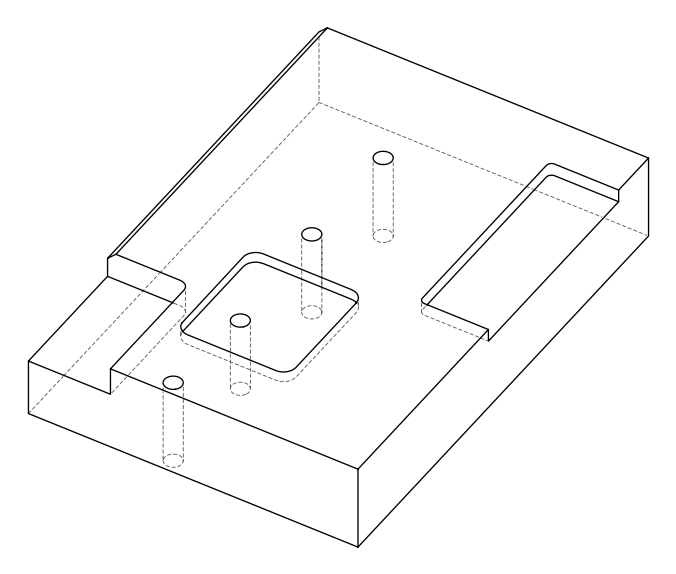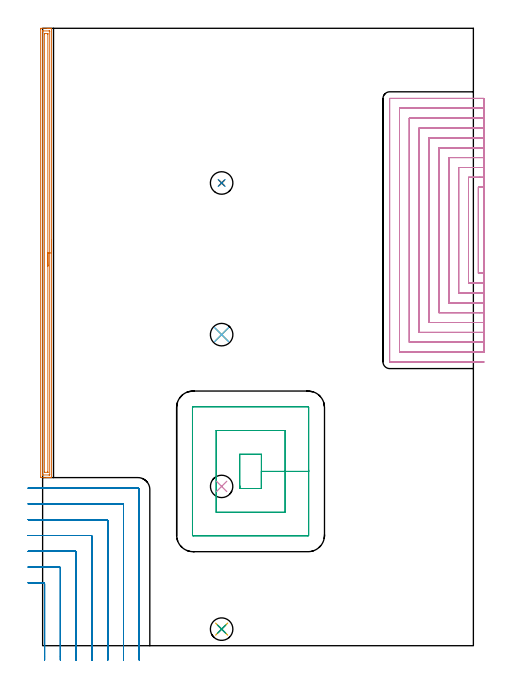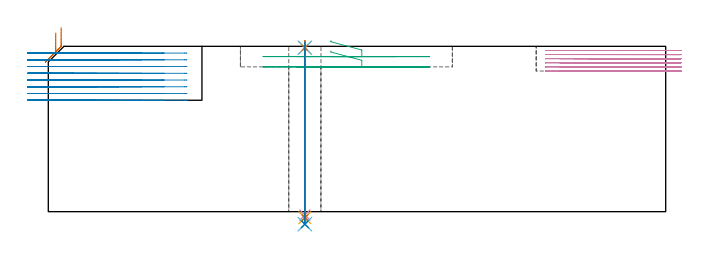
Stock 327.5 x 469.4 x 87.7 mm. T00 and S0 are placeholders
(PLAN: 14 operations, 11 tool changes, 86.4 min)
(1 AREA_MILL | FG_CHAMFER_SURFACE | UGT0205_001 | 8.43 min | 11941 mm3)
(2 MILL_CORNER_NOTCH_RECTANGULAR | CORNER_NOTCH_RECTANGULAR | UGT0201_008 | Follow Part, ap 4, ae 75% | 17.57 min | 297223 mm3)
(3 MILL_RECTANGULAR_POCKET | POCKET_RECTANGULAR_STRAIGHT | UGT0201_106 | Follow Part, ap 6, ae 75% | 3.16 min | 148161 mm3)
(4 MILL_SLOT | SLOT_PARTIAL_RECTANGULAR | NXT0201_013 | Follow Part, ap 2.5, ae 75% | 54.55 min | 189235 mm3)
(5 SPOT_DRILL | STEP1HOLE | NXT0321_9005460120000 | 0.03 min | 17 mm3)
(6 SPOT_DRILL_1 | STEP1HOLE_2 | NXT0321_9005460120000 | 0.03 min | 4 mm3)
(7 SPOT_DRILL_2 | STEP1HOLE_3 | NXT0321_9005460120000 | 0.03 min | 20 mm3)
(8 DRILL_THROUGH_HOLE_INTO_CENTER | STEP1HOLE | NXT0301_065 | 0.37 min | 6068 mm3)
(9 DRILL_TO_ENLARGE_THROUGH_HOLE | STEP1HOLE | UGT0301_242 | 0.39 min | 14035 mm3)
(10 INDEXABLE_INSERT_DRILL_THROUGH_HOLE_FROM_SOLID | STEP1HOLE_1 | NXT0302_005 | 0.33 min | 17414 mm3)
(11 DRILL_THROUGH_HOLE_INTO_CENTER_1 | STEP1HOLE_2 | NXT0301_065 | 0.37 min | 6034 mm3)
(12 DRILL_TO_ENLARGE_THROUGH_HOLE_1 | STEP1HOLE_2 | UGT0301_242 | 0.39 min | 14030 mm3)
(13 DRILL_THROUGH_HOLE_INTO_CENTER_2 | STEP1HOLE_3 | NXT0301_065 | 0.37 min | 6064 mm3)
(14 DRILL_TO_ENLARGE_THROUGH_HOLE_2 | STEP1HOLE_3 | UGT0301_242 | 0.39 min | 14061 mm3)
(TOOL UGT0205_001 | Chamfer Mill 20 x 3 x 45 deg. | D20 FL50 Z2)
(TOOL UGT0201_008 | End Mill 16 mm | D16 FL32 Z4)
(TOOL UGT0201_106 | End Mill 24 mm | D24 FL25 Z2)
(TOOL NXT0201_013 | ENDMILL 10mm | D10 FL30 Z4)
(TOOL NXT0321_9005460120000 | NC Spot Drill, 142deg, 12mm, Carbide, Uncoated | D12 PA142 FL30 Z2)
(TOOL NXT0301_065 | Carbide Drill 9.4mm [860.1-0940-075A1-MM 2214] | D9.4 PA140 FL98 Z2)
(TOOL UGT0301_242 | Twist Drill 17.1 mm | D17.1 PA118 FL130 Z2)
(TOOL NXT0302_005 | Index. Insert Drill 17mm [880-D1700L20-05] | D17 PA176 FL85 Z2)
(OP 1 AREA_MILL)
G17 G21 G94 G90
T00 M6
G54
G17 G0 G90 X6.8 Y308.6 S1061 M3
G43 Z97.7 H0
G94 G1 Y308.562 Z96.828 F250.
Y308.448 Z95.963
Y308.259 Z95.112
Y307.997 Z94.28
Y307.663 Z93.474
Y307.26 Z92.7
Y306.792 Z91.964
Y306.26 Z91.272
Y305.671 Z90.629
Y305.028 Z90.039
Y304.336 Z89.508
Y303.6 Z89.04
Y302.826 Z88.637
Y302.02 Z88.303
Y301.188 Z88.041
Y300.336 Z87.852
Y299.472 Z87.738
Y298.6 Z87.7
Y127.971
X6.797 Y127.81 Z87.688
X6.748 Y127.807 Z87.64
X6.351 Y127.8 Z87.25
X6.007 Z86.906
X5.323 Z86.218
X4.09 Z84.987
X3.541 Z84.436
X2.821 Z83.716
X-1.189 Z79.708
X-1.492 Y127.81 Z79.406
X-1.499 Y128.111 Z79.399
X-1.5 Y468.782 Z79.4
X-1.497 Y469.091 Z79.402
X-1.492 Y469.39 Z79.406
X-1.189 Y469.4 Z79.708
X3.541 Z84.436
X4.09 Z84.987
X4.432 Z85.328
X4.982 Z85.878
X5.323 Z86.218
X6.007 Z86.906
X6.351 Z87.25
X6.748 Y469.393 Z87.64
X6.797 Y469.39 Z87.688
X6.8 Y469.229 Z87.7
Y298.6
X5.386 Z86.286
Y130.142
X5.384 Y130.079 Z86.284
X5.379 Y129.955 Z86.279
X5.367 Y129.809 Z86.267
X5.323 Y129.807 Z86.223
X4.835 Y129.801 Z85.735
X0.38 Z81.28
X-0.023 Y129.807 Z80.877
X-0.074 Y129.81 Z80.826
X-0.082 Y130.016 Z80.818
X-0.085 Y130.142 Z80.815
X-0.086 Y130.205 Z80.814
Y467.058
X-0.084 Y467.121 Z80.816
X-0.079 Y467.246 Z80.821
X-0.067 Y467.391 Z80.833
X-0.023 Y467.393 Z80.877
X0.465 Y467.399 Z81.365
X4.92 Z85.82
X5.323 Y467.393 Z86.223
X5.374 Y467.39 Z86.274
X5.382 Y467.183 Z86.282
X5.385 Y467.058 Z86.285
X5.386 Y466.995 Z86.286
Y298.6
X3.971 Z84.871
Y131.991
X3.97 Y131.883 Z84.87
X3.968 Y131.83 Z84.868
X3.965 Y131.812 Z84.865
X3.922 Y131.808 Z84.822
X3.731 Y131.801 Z84.631
X1.568 Z82.468
X1.441 Y131.804 Z82.341
X1.344 Y131.81 Z82.244
X1.335 Y131.849 Z82.235
X1.332 Y131.991 Z82.232
X1.329 Y132.422 Z82.229
Y465.209
Y465.317
X1.332 Y465.37 Z82.232
X1.334 Y465.388 Z82.234
X1.378 Y465.392 Z82.278
X1.569 Y465.399 Z82.469
X3.732 Z84.632
X3.859 Y465.395 Z84.759
X3.956 Y465.39 Z84.856
X3.964 Y465.351 Z84.864
X3.968 Y465.209 Z84.868
X3.971 Y464.778 Z84.871
Y298.6
Y297.728 Z84.909
Y296.864 Z85.023
Y296.012 Z85.212
Y295.18 Z85.475
Y294.374 Z85.808
Y293.6 Z86.211
Y292.864 Z86.68
Y292.172 Z87.211
Y291.529 Z87.8
Y290.94 Z88.444
Y290.408 Z89.136
Y289.94 Z89.871
Y289.537 Z90.645
Y289.203 Z91.451
Y288.941 Z92.283
Y288.752 Z93.135
Y288.638 Z94.
Y288.6 Z94.871
G0 Z97.7
M5
M2
(OP 2 MILL_CORNER_NOTCH_RECTANGULAR)
G17 G21 G94 G90
T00 M6
G54
G17 G0 G90 X1.5 Y-11. S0 M3
G43 Z97.7 H0
Z84.125
G94 G1 Y-8. F250.
Y47.006 F500.
G3 X0.706 Y47.8 R0.8
G1 X-8.
X-11. F250.
G0 Z97.7
X13.5 Y-11.
Z84.125
G1 Y-8.
Y59.006 F500.
G3 X12.706 Y59.8 R0.8
G1 X-8.
X-11. F250.
G0 Z97.7
X25.5 Y-11.
Z84.125
G1 Y-8.
Y71.006 F500.
G3 X24.705 Y71.8 R0.8
G1 X-8.
X-11. F250.
G0 Z97.7
X37.5 Y-11.
Z84.125
G1 Y-8.
Y83.005 F500.
G3 X36.705 Y83.8 R0.8
G1 X-8.
X-11. F250.
G0 Z97.7
X49.5 Y-11.
Z84.125
G1 Y-8.
Y95.005 F500.
G3 X48.705 Y95.8 R0.8
G1 X-8.
X-11. F250.
G0 Z97.7
X61.5 Y-11.
Z84.125
G1 Y-8.
Y107.005 F500.
G3 X60.705 Y107.8 R0.8
G1 X-8.
X-11. F250.
G0 Z97.7
X73.5 Y-11.
Z84.125
G1 Y-8.
Y118.7 F500.
G3 X72.4 Y119.8 R1.1
G1 X-8.
X-11. F250.
G0 Z97.7
X1.5 Y-11.
Z80.55
G1 Y-8.
Y47.006 F500.
G3 X0.706 Y47.8 R0.8
G1 X-8.
X-11. F250.
G0 Z97.7
X13.5 Y-11.
Z80.55
G1 Y-8.
Y59.006 F500.
G3 X12.706 Y59.8 R0.8
G1 X-8.
X-11. F250.
G0 Z97.7
X25.5 Y-11.
Z80.55
G1 Y-8.
Y71.005 F500.
G3 X24.705 Y71.8 R0.8
G1 X-8.
X-11. F250.
G0 Z97.7
X37.5 Y-11.
Z80.55
G1 Y-8.
Y83.005 F500.
G3 X36.705 Y83.8 R0.8
G1 X-8.
X-11. F250.
G0 Z97.7
X49.5 Y-11.
Z80.55
G1 Y-8.
Y95.005 F500.
G3 X48.705 Y95.8 R0.8
G1 X-8.
X-11. F250.
G0 Z97.7
X61.5 Y-11.
Z80.55
G1 Y-8.
Y107.005 F500.
G3 X60.705 Y107.8 R0.8
G1 X-8.
X-11. F250.
G0 Z97.7
X73.5 Y-11.
Z80.55
G1 Y-8.
Y118.7 F500.
G3 X72.4 Y119.8 R1.1
G1 X-8.
X-11. F250.
G0 Z97.7
X1.5 Y-11.
Z76.975
G1 Y-8.
Y47.006 F500.
G3 X0.706 Y47.8 R0.8
G1 X-8.
X-11. F250.
G0 Z97.7
X13.5 Y-11.
Z76.975
G1 Y-8.
Y59.006 F500.
G3 X12.706 Y59.8 R0.8
G1 X-8.
X-11. F250.
G0 Z97.7
X25.5 Y-11.
Z76.975
G1 Y-8.
Y71.005 F500.
G3 X24.706 Y71.8 R0.8
G1 X-8.
X-11. F250.
G0 Z97.7
X37.5 Y-11.
Z76.975
G1 Y-8.
Y83.005 F500.
G3 X36.705 Y83.8 R0.8
G1 X-8.
X-11. F250.
G0 Z97.7
X49.5 Y-11.
Z76.975
G1 Y-8.
Y95.005 F500.
G3 X48.705 Y95.8 R0.8
G1 X-8.
X-11. F250.
G0 Z97.7
X61.5 Y-11.
Z76.975
G1 Y-8.
Y107.005 F500.
G3 X60.705 Y107.8 R0.8
G1 X-8.
X-11. F250.
G0 Z97.7
X73.5 Y-11.
Z76.975
G1 Y-8.
Y118.7 F500.
G3 X72.4 Y119.8 R1.1
G1 X-8.
X-11. F250.
G0 Z97.7
X1.5 Y-11.
Z73.4
G1 Y-8.
Y47.006 F500.
G3 X0.706 Y47.8 R0.8
G1 X-8.
X-11. F250.
G0 Z97.7
X13.5 Y-11.
Z73.4
G1 Y-8.
Y59.006 F500.
G3 X12.706 Y59.8 R0.8
G1 X-8.
X-11. F250.
G0 Z97.7
X25.5 Y-11.
Z73.4
G1 Y-8.
Y71.005 F500.
G3 X24.706 Y71.8 R0.8
G1 X-8.
X-11. F250.
G0 Z97.7
X37.5 Y-11.
Z73.4
G1 Y-8.
Y83.005 F500.
G3 X36.705 Y83.8 R0.8
G1 X-8.
X-11. F250.
G0 Z97.7
X49.5 Y-11.
Z73.4
G1 Y-8.
Y95.005 F500.
G3 X48.705 Y95.8 R0.8
G1 X-8.
X-11. F250.
G0 Z97.7
X61.5 Y-11.
Z73.4
G1 Y-8.
Y107.005 F500.
G3 X60.705 Y107.8 R0.8
G1 X-8.
X-11. F250.
G0 Z97.7
X73.5 Y-11.
Z73.4
G1 Y-8.
Y118.7 F500.
G3 X72.4 Y119.8 R1.1
G1 X-8.
X-11. F250.
G0 Z97.7
X1.5 Y-11.
Z69.825
G1 Y-8.
Y47.006 F500.
G3 X0.706 Y47.8 R0.8
G1 X-8.
X-11. F250.
G0 Z97.7
X13.5 Y-11.
Z69.825
G1 Y-8.
Y59.006 F500.
G3 X12.706 Y59.8 R0.8
G1 X-8.
X-11. F250.
G0 Z97.7
X25.5 Y-11.
Z69.825
G1 Y-8.
Y71.005 F500.
G3 X24.706 Y71.8 R0.8
G1 X-8.
X-11. F250.
G0 Z97.7
X37.5 Y-11.
Z69.825
G1 Y-8.
Y83.005 F500.
G3 X36.705 Y83.8 R0.8
G1 X-8.
X-11. F250.
G0 Z97.7
X49.5 Y-11.
Z69.825
G1 Y-8.
Y95.005 F500.
G3 X48.705 Y95.8 R0.8
G1 X-8.
X-11. F250.
G0 Z97.7
X61.5 Y-11.
Z69.825
G1 Y-8.
Y107.005 F500.
G3 X60.705 Y107.8 R0.8
G1 X-8.
X-11. F250.
G0 Z97.7
X73.5 Y-11.
Z69.825
G1 Y-8.
Y118.7 F500.
G3 X72.4 Y119.8 R1.1
G1 X-8.
X-11. F250.
G0 Z97.7
X1.5 Y-11.
Z66.25
G1 Y-8.
Y47.006 F500.
G3 X0.706 Y47.8 R0.8
G1 X-8.
X-11. F250.
G0 Z97.7
X13.5 Y-11.
Z66.25
G1 Y-8.
Y59.006 F500.
G3 X12.706 Y59.8 R0.8
G1 X-8.
X-11. F250.
G0 Z97.7
X25.5 Y-11.
Z66.25
G1 Y-8.
Y71.005 F500.
G3 X24.706 Y71.8 R0.8
G1 X-8.
X-11. F250.
G0 Z97.7
X37.5 Y-11.
Z66.25
G1 Y-8.
Y83.005 F500.
G3 X36.705 Y83.8 R0.8
G1 X-8.
X-11. F250.
G0 Z97.7
X49.5 Y-11.
Z66.25
G1 Y-8.
Y95.005 F500.
G3 X48.705 Y95.8 R0.8
G1 X-8.
X-11. F250.
G0 Z97.7
X61.5 Y-11.
Z66.25
G1 Y-8.
Y107.005 F500.
G3 X60.705 Y107.8 R0.8
G1 X-8.
X-11. F250.
G0 Z97.7
X73.5 Y-11.
Z66.25
G1 Y-8.
Y118.7 F500.
G3 X72.4 Y119.8 R1.1
G1 X-8.
X-11. F250.
G0 Z97.7
X1.5 Y-11.
Z62.675
G1 Y-8.
Y47.006 F500.
G3 X0.706 Y47.8 R0.8
G1 X-8.
X-11. F250.
G0 Z97.7
X13.5 Y-11.
Z62.675
G1 Y-8.
Y59.006 F500.
G3 X12.706 Y59.8 R0.8
G1 X-8.
X-11. F250.
G0 Z97.7
X25.5 Y-11.
Z62.675
G1 Y-8.
Y71.005 F500.
G3 X24.706 Y71.8 R0.8
G1 X-8.
X-11. F250.
G0 Z97.7
X37.5 Y-11.
Z62.675
G1 Y-8.
Y83.005 F500.
G3 X36.705 Y83.8 R0.8
G1 X-8.
X-11. F250.
G0 Z97.7
X49.5 Y-11.
Z62.675
G1 Y-8.
Y95.005 F500.
G3 X48.705 Y95.8 R0.8
G1 X-8.
X-11. F250.
G0 Z97.7
X61.5 Y-11.
Z62.675
G1 Y-8.
Y107.005 F500.
G3 X60.705 Y107.8 R0.8
G1 X-8.
X-11. F250.
G0 Z97.7
X73.5 Y-11.
Z62.675
G1 Y-8.
Y118.7 F500.
G3 X72.4 Y119.8 R1.1
G1 X-8.
X-11. F250.
G0 Z97.7
X1.5 Y-11.
Z59.1
G1 Y-8.
Y47.006 F500.
G3 X0.706 Y47.8 R0.8
G1 X-8.
X-11. F250.
G0 Z97.7
X13.5 Y-11.
Z59.1
G1 Y-8.
Y59.006 F500.
G3 X12.706 Y59.8 R0.8
G1 X-8.
X-11. F250.
G0 Z97.7
X25.5 Y-11.
Z59.1
G1 Y-8.
Y71.005 F500.
G3 X24.706 Y71.8 R0.8
G1 X-8.
X-11. F250.
G0 Z97.7
X37.5 Y-11.
Z59.1
G1 Y-8.
Y83.005 F500.
G3 X36.705 Y83.8 R0.8
G1 X-8.
X-11. F250.
G0 Z97.7
X49.5 Y-11.
Z59.1
G1 Y-8.
Y95.005 F500.
G3 X48.705 Y95.8 R0.8
G1 X-8.
X-11. F250.
G0 Z97.7
X61.5 Y-11.
Z59.1
G1 Y-8.
Y107.005 F500.
G3 X60.705 Y107.8 R0.8
G1 X-8.
X-11. F250.
G0 Z97.7
X73.5 Y-11.
Z59.1
G1 Y-8.
Y118.7 F500.
G3 X72.4 Y119.8 R1.1
G1 X-8.
X-11. F250.
G0 Z97.7
M5
M2
(OP 3 MILL_RECTANGULAR_POCKET)
G17 G21 G94 G90
T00 M6
G54
G17 G0 G90 X149.9 Y121.586 S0 M3
G43 Z97.7 H0
Z90.7
G94 G1 Y119.5 Z90.141 F250.
X166.3 Z85.747
Y132.55 Z82.25
Y145.6 F500.
X149.9
Y119.5
X166.3
Y132.55
X184.3
Y163.6
X131.9
Y101.5
X184.3
Y132.55
X202.3
Y181.1
G3 X201.8 Y181.6 R0.5
G1 X114.4
G3 X113.9 Y181.1 R0.5
G1 Y84.
G3 X114.4 Y83.5 R0.5
G1 X201.8
G3 X202.3 Y84. R0.5
G1 Y132.55
Y133.55
G0 X149.9 Y121.586 Z85.25
G1 Y119.5 Z84.691 F250.
X166.3 Z80.297
Y132.55 Z76.8
Y145.6 F500.
X149.9
Y119.5
X166.3
Y132.55
X184.3
Y163.6
X131.9
Y101.5
X184.3
Y132.55
X202.3
Y181.1
G3 X201.8 Y181.6 R0.5
G1 X114.4
G3 X113.9 Y181.1 R0.5
G1 Y84.
G3 X114.4 Y83.5 R0.5
G1 X201.8
G3 X202.3 Y84. R0.5
G1 Y132.55
Y133.55
G0 Z97.7
M5
M2
(OP 4 MILL_SLOT)
G17 G21 G94 G90
T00 M6
G54
G17 G0 G90 X335.5 Y348.6 S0 M3
G43 Z97.7 H0
Z85.517
G94 G1 X332.5 F250.
X331.3 F500.
Y283.2
X332.5
X335.5 F250.
Y356.1
X332.5
X323.8 F500.
Y275.7
X332.5
X335.5 F250.
Y363.6
X332.5
X316.3 F500.
Y268.2
X332.5
X335.5 F250.
Y371.1
X332.5
X308.8 F500.
Y260.7
X332.5
X335.5 F250.
Y378.6
X332.5
X301.3 F500.
Y253.2
X332.5
X335.5 F250.
Y386.1
X332.5
X293.8 F500.
Y245.7
X332.5
X335.5 F250.
Y393.6
X332.5
X286.3 F500.
Y238.2
X332.5
X335.5 F250.
Y401.1
X332.5
X278.8 F500.
Y230.7
X332.5
X335.5 F250.
Y408.6
X332.5
X271.3 F500.
Y223.2
X332.5
X335.5 F250.
Y416.1
X332.5
X263.9 F500.
X263.845 Y416.095
X263.805 Y416.055
X263.8 Y416.
Y215.8
X263.805 Y215.745
X263.845 Y215.705
X263.9 Y215.7
X332.5
X335.5 F250.
G0 Y348.6 Z83.333
G1 X332.5
X331.3 F500.
Y283.2
X332.5
X335.5 F250.
Y356.1
X332.5
X323.8 F500.
Y275.7
X332.5
X335.5 F250.
Y363.6
X332.5
X316.3 F500.
Y268.2
X332.5
X335.5 F250.
Y371.1
X332.5
X308.8 F500.
Y260.7
X332.5
X335.5 F250.
Y378.6
X332.5
X301.3 F500.
Y253.2
X332.5
X335.5 F250.
Y386.1
X332.5
X293.8 F500.
Y245.7
X332.5
X335.5 F250.
Y393.6
X332.5
X286.3 F500.
Y238.2
X332.5
X335.5 F250.
Y401.1
X332.5
X278.8 F500.
Y230.7
X332.5
X335.5 F250.
Y408.6
X332.5
X271.3 F500.
Y223.2
X332.5
X335.5 F250.
Y416.1
X332.5
X263.9 F500.
X263.845 Y416.095
X263.805 Y416.055
X263.8 Y416.
Y215.8
X263.805 Y215.745
X263.845 Y215.705
X263.9 Y215.7
X332.5
X335.5 F250.
G0 Y348.6 Z81.15
G1 X332.5
X331.3 F500.
Y283.2
X332.5
X335.5 F250.
Y356.1
X332.5
X323.8 F500.
Y275.7
X332.5
X335.5 F250.
Y363.6
X332.5
X316.3 F500.
Y268.2
X332.5
X335.5 F250.
Y371.1
X332.5
X308.8 F500.
Y260.7
X332.5
X335.5 F250.
Y378.6
X332.5
X301.3 F500.
Y253.2
X332.5
X335.5 F250.
Y386.1
X332.5
X293.8 F500.
Y245.7
X332.5
X335.5 F250.
Y393.6
X332.5
X286.3 F500.
Y238.2
X332.5
X335.5 F250.
Y401.1
X332.5
X278.8 F500.
Y230.7
X332.5
X335.5 F250.
Y408.6
X332.5
X271.3 F500.
Y223.2
X332.5
X335.5 F250.
Y416.1
X332.5
X263.9 F500.
X263.845 Y416.095
X263.805 Y416.055
X263.8 Y416.
Y215.8
X263.805 Y215.745
X263.845 Y215.705
X263.9 Y215.7
X332.5
X335.5 F250.
G0 Y348.6 Z78.967
G1 X332.5
X331.3 F500.
Y283.2
X332.5
X335.5 F250.
Y356.1
X332.5
X323.8 F500.
Y275.7
X332.5
X335.5 F250.
Y363.6
X332.5
X316.3 F500.
Y268.2
X332.5
X335.5 F250.
Y371.1
X332.5
X308.8 F500.
Y260.7
X332.5
X335.5 F250.
Y378.6
X332.5
X301.3 F500.
Y253.2
X332.5
X335.5 F250.
Y386.1
X332.5
X293.8 F500.
Y245.7
X332.5
X335.5 F250.
Y393.6
X332.5
X286.3 F500.
Y238.2
X332.5
X335.5 F250.
Y401.1
X332.5
X278.8 F500.
Y230.7
X332.5
X335.5 F250.
Y408.6
X332.5
X271.3 F500.
Y223.2
X332.5
X335.5 F250.
Y416.1
X332.5
X263.9 F500.
X263.845 Y416.095
X263.805 Y416.055
X263.8 Y416.
Y215.8
X263.805 Y215.745
X263.845 Y215.705
X263.9 Y215.7
X332.5
X335.5 F250.
G0 Y348.6 Z76.783
G1 X332.5
X331.3 F500.
Y283.2
X332.5
X335.5 F250.
Y356.1
X332.5
X323.8 F500.
Y275.7
X332.5
X335.5 F250.
Y363.6
X332.5
X316.3 F500.
Y268.2
X332.5
X335.5 F250.
Y371.1
X332.5
X308.8 F500.
Y260.7
X332.5
X335.5 F250.
Y378.6
X332.5
X301.3 F500.
Y253.2
X332.5
X335.5 F250.
Y386.1
X332.5
X293.8 F500.
Y245.7
X332.5
X335.5 F250.
Y393.6
X332.5
X286.3 F500.
Y238.2
X332.5
X335.5 F250.
Y401.1
X332.5
X278.8 F500.
Y230.7
X332.5
X335.5 F250.
Y408.6
X332.5
X271.3 F500.
Y223.2
X332.5
X335.5 F250.
Y416.1
X332.5
X263.9 F500.
X263.845 Y416.095
X263.805 Y416.055
X263.8 Y416.
Y215.8
X263.805 Y215.745
X263.845 Y215.705
X263.9 Y215.7
X332.5
X335.5 F250.
G0 Y348.6 Z74.6
G1 X332.5
X331.3 F500.
Y283.2
X332.5
X335.5 F250.
Y356.1
X332.5
X323.8 F500.
Y275.7
X332.5
X335.5 F250.
Y363.6
X332.5
X316.3 F500.
Y268.2
X332.5
X335.5 F250.
Y371.1
X332.5
X308.8 F500.
Y260.7
X332.5
X335.5 F250.
Y378.6
X332.5
X301.3 F500.
Y253.2
X332.5
X335.5 F250.
Y386.1
X332.5
X293.8 F500.
Y245.7
X332.5
X335.5 F250.
Y393.6
X332.5
X286.3 F500.
Y238.2
X332.5
X335.5 F250.
Y401.1
X332.5
X278.8 F500.
Y230.7
X332.5
X335.5 F250.
Y408.6
X332.5
X271.3 F500.
Y223.2
X332.5
X335.5 F250.
Y416.1
X332.5
X263.9 F500.
X263.845 Y416.095
X263.805 Y416.055
X263.8 Y416.
Y215.8
X263.805 Y215.745
X263.845 Y215.705
X263.9 Y215.7
X332.5
X335.5 F250.
G0 Z97.7
M5
M2
(OP 5 SPOT_DRILL)
G17 G21 G94 G90
T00 M6
G54
G17 G0 G90 X136.1 Y12.6 S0 M3
G43 Z97.7 H0
G94 G81 G98 Z86.964 F250. R90.7
G80
M5
M2
(OP 6 SPOT_DRILL_1)
G17 G21 G94 G90
T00 M6
G54
G17 G0 G90 X136.1 Y236.5 S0 M3
G43 Z97.7 H0
G94 G81 G98 Z86.964 F250. R90.7
G80
M5
M2
(OP 7 SPOT_DRILL_2)
G17 G21 G94 G90
T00 M6
G54
G17 G0 G90 X136.1 Y351.8 S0 M3
G43 Z97.7 H0
G94 G81 G98 Z86.964 F250. R90.7
G80
M5
M2
(OP 8 DRILL_THROUGH_HOLE_INTO_CENTER)
G17 G21 G94 G90
T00 M6
G54
G17 G0 G90 X136.1 Y12.6 S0 M3
G43 Z97.7 H1
G94 G73 G98 Z-3.211 F250. Q9.091 R89.7
G80
M5
M2
(OP 9 DRILL_TO_ENLARGE_THROUGH_HOLE)
G17 G21 G94 G90
T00 M6
G54
G17 G0 G90 X136.1 Y12.6 S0 M3
G43 Z97.7 H0
G94 G73 G98 Z-6.637 F250. Q15.723 R89.7
G80
M5
M2
(OP 10 INDEXABLE_INSERT_DRILL_THROUGH_HOLE_FROM_SOLID)
G17 G21 G94 G90
T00 M6
G54
G17 G0 G90 X136.1 Y121.1 S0 M3
G43 Z97.7 H1
G94 G81 G98 Z-1.797 F250. R78.8
G80
M5
M2
(OP 11 DRILL_THROUGH_HOLE_INTO_CENTER_1)
G17 G21 G94 G90
T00 M6
G54
G17 G0 G90 X136.1 Y236.5 S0 M3
G43 Z97.7 H1
G94 G73 G98 Z-3.211 F250. Q9.091 R89.7
G80
M5
M2
(OP 12 DRILL_TO_ENLARGE_THROUGH_HOLE_1)
G17 G21 G94 G90
T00 M6
G54
G17 G0 G90 X136.1 Y236.5 S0 M3
G43 Z97.7 H0
G94 G73 G98 Z-6.637 F250. Q15.723 R89.7
G80
M5
M2
(OP 13 DRILL_THROUGH_HOLE_INTO_CENTER_2)
G17 G21 G94 G90
T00 M6
G54
G17 G0 G90 X136.1 Y351.8 S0 M3
G43 Z97.7 H1
G94 G73 G98 Z-3.211 F250. Q9.091 R89.7
G80
M5
M2
(OP 14 DRILL_TO_ENLARGE_THROUGH_HOLE_2)
G17 G21 G94 G90
T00 M6
G54
G17 G0 G90 X136.1 Y351.8 S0 M3
G43 Z97.7 H0
G94 G73 G98 Z-6.637 F250. Q15.723 R89.7
G80
M5
M2
